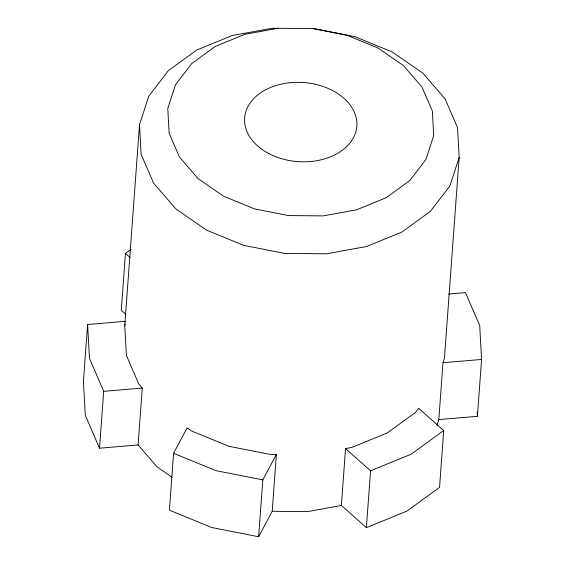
<?xml version="1.0" encoding="UTF-8"?>
<svg xmlns="http://www.w3.org/2000/svg" width="565" height="565" viewBox="0 0 565 565"><rect width="100%" height="100%" fill="white"/><g stroke="black" fill="none" stroke-linecap="round" stroke-linejoin="round"><path stroke-width="0.85" d="M125.31 321.323L87.596 324.501L83.422 381.375L85.294 415.31L99.511 448.207L138.1 444.952L156.978 466.796L172.134 477.256M99.511 448.207L103.692 391.333L89.475 358.436L87.596 324.501M131.122 249.313L125.458 253.431L121.284 310.305L125.896 314.394M138.1 444.952L142.281 388.077L138.806 384.059L126.383 355.321L124.752 325.68L139.506 124.731L148.764 96.198L168.278 70.724L196.733 50.031L232.173 35.546L272.196 28.25L314.069 28.638L354.933 36.683L392.011 51.846L422.775 73.076L445.128 98.946L457.544 127.676L459.183 157.324L444.429 358.274L442.988 362.709L438.814 419.576L436.922 425.396M173.575 453.314L169.401 510.181L211.854 527.541L258.643 536.75L272.203 511.297L276.377 454.422L269.865 454.366L229.002 446.322L191.923 431.159L187.135 427.86L173.575 453.314L216.028 470.666L262.817 479.876L276.377 454.422M258.643 536.75L262.817 479.876M341.359 505.463L345.54 448.589L351.755 447.459L387.202 432.967L415.649 412.281L418.686 408.325L443.716 430.516L439.542 487.39L406.97 511.071L366.388 527.661L341.359 505.463L307.565 511.629L272.203 511.297M366.388 527.661L370.569 470.786L345.54 448.589M438.814 419.576L477.404 416.32L481.578 359.453L479.706 325.511L465.489 292.613L448.822 294.019M124.752 325.68L125.232 324.204M459.183 157.324L449.924 185.857L430.41 211.331L401.955 232.024L366.516 246.51L326.492 253.805L284.626 253.417L243.755 245.372L206.677 230.209L175.913 208.979L153.56 183.109L141.144 154.379L139.506 124.731M443.716 430.516L411.143 454.204L370.569 470.786M278.149 28.25L244.857 34.324L215.371 46.372L191.705 63.584L175.468 84.778L167.77 108.515L169.133 133.178L179.458 157.077L198.054 178.597L223.648 196.26L254.49 208.873L288.489 215.569L323.321 215.887L356.614 209.82L386.1 197.764L409.766 180.56L426.003 159.365L433.708 135.628L432.345 110.966L422.013 87.059L403.417 65.547L377.83 47.877L346.981 35.27L312.982 28.575M103.692 391.333L142.281 388.077M442.988 362.709L481.578 359.453M125.458 253.431L130.07 257.52M477.164 411.97L477.404 416.32M268.304 153.285A56.253 39.642 4.2 0 0 356.677 127.775A56.253 39.642 4.2 0 0 277.224 85.153A56.253 39.642 4.2 0 0 268.304 153.285"/></g></svg>
